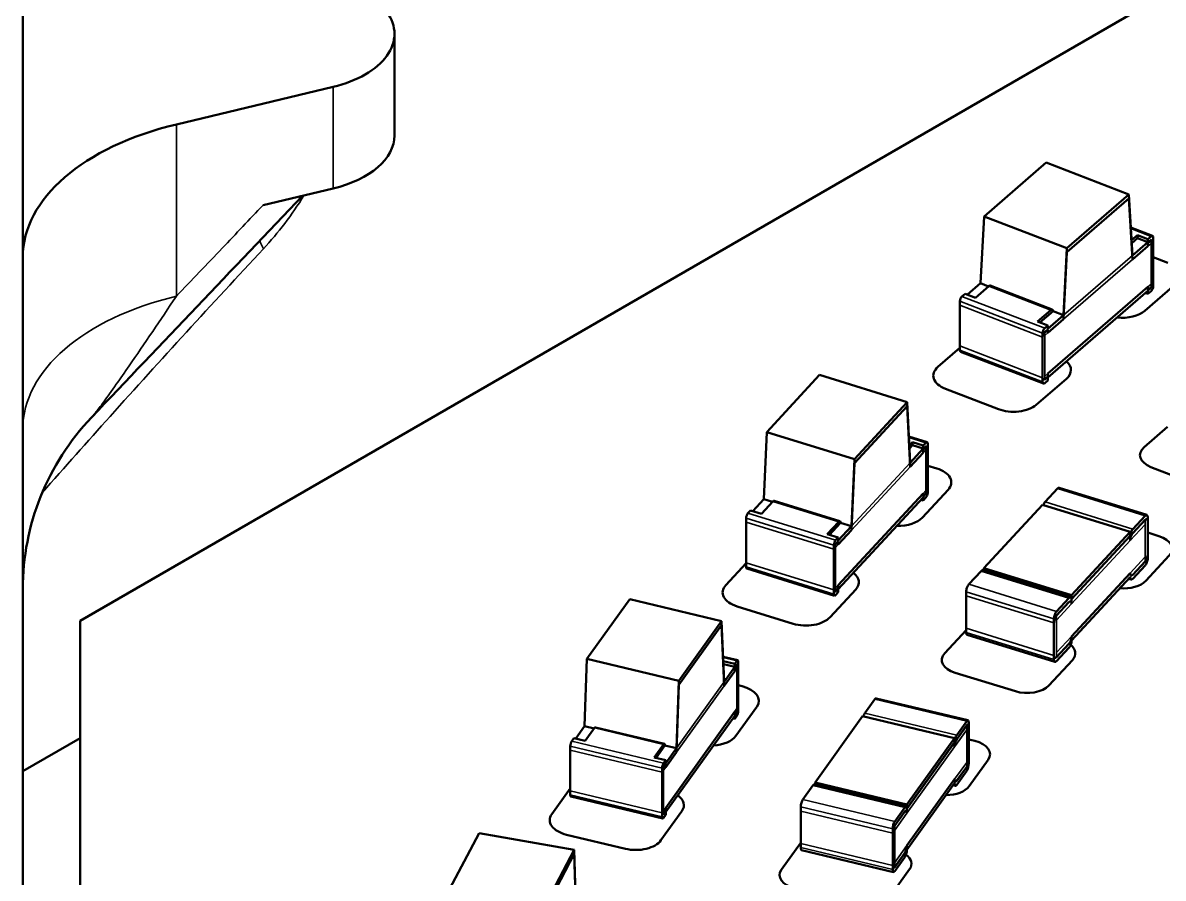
# Model space of a CAD drawing. Header units: inches. Extents: x -20.7 to 49, y -43 to 17.2.
# Drawn here: x -17.278 to -16.195, y -1.401 to -0.589 of the extents above; entities that cross this region are included whole.
import ezdxf

# ---------------------------------------------------------------- set-up
doc = ezdxf.new("R2010")
doc.units = ezdxf.units.IN
doc.header["$MEASUREMENT"] = 0
doc.layers.add('Visible (ANSI)', color=7, linetype='Continuous', lineweight=50)
doc.layers.add('Visible Narrow (ANSI)', color=7, linetype='Continuous', lineweight=35)

msp = doc.modelspace()

# ---------------------------------------------------------------- linework, layer by layer
at = {"layer": 'Visible (ANSI)'}
for p, q in [((-17.22330784192031, -1.156815756925456), (-14.66647575490114, 0.3193718403511333)), ((-17.27785094944096, -2.449214929080617), (-17.27785094944096, -0.3352946521264667)), ((-16.92489882441478, -0.5996222176479149), (-16.92489882441478, -0.6960588216944966)), ((-17.13202813818862, -0.685607432220747), (-16.98322794891571, -0.6500224157701991)), ((-16.36494320655835, -0.7729115710056925), (-16.30588652824524, -0.721882718560347)), ((-16.30588652824524, -0.721882718560347), (-16.22732247038988, -0.7521906200017001)), ((-16.98322794891571, -0.7464590198167808), (-17.04967670427924, -0.7623499945787761)), ((-16.28637914870299, -0.8032194724470455), (-16.22732247038988, -0.7521906200017001)), ((-16.286379148703, -0.8070769366089015), (-16.22732247038989, -0.7560480841635556)), ((-16.22732247038988, -0.7521906200017001), (-16.22404154381693, -0.8101107443040827)), ((-16.22732247038989, -0.7560480841635556), (-16.22404154381693, -0.8139682084659382)), ((-16.3682241331313, -0.8365015678020027), (-16.36494320655835, -0.7729115710056925)), ((-16.36494320655835, -0.7729115710056925), (-16.28637914870299, -0.8032194724470455)), ((-16.20504923377703, -0.7914962424875746), (-16.22554383147703, -0.7835899776620546)), ((-16.21909788147057, -0.79067194539118), (-16.22486060816929, -0.795651320100208)), ((-16.22470437357057, -0.7984094212574653), (-16.21909788147057, -0.7935650435125776)), ((-16.22404154381693, -0.8101107443040827), (-16.20927737423866, -0.7973535311927463)), ((-16.22404154381693, -0.8139682084659382), (-16.20927737423866, -0.8012109953546018)), ((-16.20927737423866, -0.7944604330713487), (-16.21909788147057, -0.79067194539118)), ((-16.21909788147057, -0.79067194539118), (-16.21909788147057, -0.7935650435125776)), ((-16.21909788147057, -0.7935650435125776), (-16.20927737423866, -0.7973535311927463)), ((-16.20927737423866, -0.7944604330713487), (-16.206324540323, -0.7919089904490813)), ((-16.20927737423866, -0.7944604330713487), (-16.20927737423866, -0.7973535311927463)), ((-16.20927737423866, -0.7983178972332042), (-16.206324540323, -0.7957664546109368)), ((-16.20927737423866, -0.7983178972332042), (-16.20927737423866, -0.8012109953546018)), ((-16.20435598437923, -0.8355332326027968), (-16.20435598437923, -0.7931011268223005)), ((-16.20435598437923, -0.8393906967646524), (-16.20435598437923, -0.796958590984156)), ((-16.28966007527595, -0.8668094692433556), (-16.28637914870299, -0.8032194724470455)), ((-16.28966007527595, -0.8706669334052111), (-16.286379148703, -0.8070769366089015)), ((-16.20435598437923, -0.8117681359126248), (-16.19058520851553, -0.8170805464239016)), ((-16.3806735258033, -0.8472586614930085), (-16.3682241331313, -0.8365015678020027)), ((-16.37316779547766, -0.8501541704721108), (-16.36037218184316, -0.8390979191089523)), ((-16.3682241331313, -0.8365015678020027), (-16.36071840280566, -0.8393970767811055)), ((-16.30017383190567, -0.8614160972284602), (-16.35909687529718, -0.8386851711474456)), ((-16.30442424485423, -0.921998788135188), (-16.20927737423866, -0.8397856369732422)), ((-16.30442424485423, -0.9258562522970437), (-16.20927737423866, -0.8436431011350977)), ((-16.18345682051223, -0.8377706822939813), (-16.2121649660845, -0.8625763948966553)), ((-16.20927737423866, -0.8397856369732422), (-16.20927737423866, -0.8426787350946395)), ((-16.20927737423866, -0.8426787350946395), (-16.206324540323, -0.8401272924723721)), ((-16.20927737423866, -0.8436431011350977), (-16.20927737423866, -0.846536199256495)), ((-16.20927737423866, -0.846536199256495), (-16.206324540323, -0.8439847566342277)), ((-16.38790969256901, -0.8959432910642806), (-16.38790969256901, -0.8535111852837844)), ((-16.38594113662523, -0.8489171254142089), (-16.38298830270958, -0.8463656827919416)), ((-16.38298830270958, -0.8463656827919416), (-16.37316779547766, -0.850154170472111)), ((-16.20927737423866, -0.846536199256495), (-16.21159215114493, -0.8456432205554288)), ((-16.38790969256901, -0.899800755226136), (-16.38790969256901, -0.8573686494456398)), ((-16.30144913845164, -0.8618288451899673), (-16.31424475208615, -0.8728850965531258)), ((-16.31192997517987, -0.8737780752541916), (-16.29948058250787, -0.8630209815631869)), ((-16.29948058250787, -0.8630209815631869), (-16.28966007527595, -0.8668094692433556)), ((-16.31424475208615, -0.8728850965531258), (-16.30442424485423, -0.8766735842332948)), ((-16.30737707876988, -0.8792250268555618), (-16.30442424485423, -0.8766735842332946)), ((-16.30442424485423, -0.8795666823546919), (-16.28966007527595, -0.8668094692433556)), ((-16.30442424485423, -0.8834241465165479), (-16.28966007527595, -0.8706669334052112)), ((-16.30442424485423, -0.8795666823546919), (-16.30442424485423, -0.8766735842332946)), ((-16.30934563471365, -0.9262511925056331), (-16.30934563471365, -0.8838190867251371)), ((-16.30934563471366, -0.9301086566674888), (-16.30934563471366, -0.8876765508869929)), ((-16.30737707876989, -0.8830824910174175), (-16.30442424485423, -0.8805310483951503)), ((-16.30442424485423, -0.8834241465165479), (-16.30442424485423, -0.8805310483951503)), ((-16.40880885643601, -0.915886260303794), (-16.38790969256901, -0.8978280178716753)), ((-16.30865238531586, -0.9317135410022156), (-16.38721644317121, -0.9014056395608624)), ((-16.57141290903161, -0.9776512046068018), (-16.52130380708551, -0.9235260394763376)), ((-16.52130380708551, -0.9235260394763376), (-16.43797266399749, -0.9492420425851694)), ((-16.28680587731947, -0.9270711705143246), (-16.31551402289175, -0.951876883116999)), ((-16.30737707876988, -0.9274433288788526), (-16.30442424485423, -0.9248918862565854)), ((-16.30737707876989, -0.9313007930407083), (-16.30442424485423, -0.9287493504184411)), ((-16.30442424485423, -0.9248918862565854), (-16.30442424485423, -0.921998788135188)), ((-16.30442424485423, -0.9287493504184411), (-16.30442424485423, -0.9258562522970437)), ((-16.35135047295078, -0.9559924116312911), (-16.40168046843271, -0.936576396173874)), ((-16.4880817659436, -1.003367207715633), (-16.43797266399749, -0.9492420425851694)), ((-16.43797266399749, -0.9492420425851694), (-16.43518882500049, -1.006990149516156)), ((-16.4880817659436, -1.007224671877489), (-16.4379726639975, -0.9530995067470249)), ((-16.4379726639975, -0.9530995067470249), (-16.43518882500049, -1.010847613678012)), ((-16.21296588978902, -0.9919990429207678), (-16.19083636012275, -0.9728776853039242)), ((-16.57419674802862, -1.041413218774507), (-16.57141290903161, -0.9776512046068018)), ((-16.57141290903161, -0.9776512046068018), (-16.4880817659436, -1.003367207715633)), ((-16.41911125041398, -0.9873668465719195), (-16.43639187362513, -0.9820340436875158)), ((-16.43307794239996, -0.987351259723539), (-16.43598421851589, -0.9904904633528236)), ((-16.43585165475413, -0.9932403732066808), (-16.43307794239996, -0.9902443578449364)), ((-16.43518882500049, -1.006990149516156), (-16.42266154951396, -0.9934588582335404)), ((-16.42266154951396, -0.9905657601121428), (-16.43307794239996, -0.9873512597235392)), ((-16.43307794239996, -0.987351259723539), (-16.43307794239996, -0.9902443578449364)), ((-16.43307794239996, -0.9902443578449364), (-16.42266154951396, -0.9934588582335402)), ((-16.42266154951396, -0.9905657601121428), (-16.42015609441665, -0.9878595018556198)), ((-16.42266154951396, -0.9905657601121428), (-16.42266154951396, -0.9934588582335404)), ((-16.42266154951396, -0.994423224273999), (-16.42015609441666, -0.9917169660174758)), ((-16.42266154951396, -0.994423224273999), (-16.42266154951396, -0.9973163223953966)), ((-16.41848579101845, -1.031380533586498), (-16.41848579101845, -0.9889484278060015)), ((-16.41848579101845, -1.035237997748354), (-16.41848579101845, -0.9928058919678573)), ((-16.49086560494061, -1.067129221883339), (-16.4880817659436, -1.003367207715633)), ((-16.43518882500049, -1.010847613678012), (-16.42266154951396, -0.9973163223953966)), ((-16.49086560494061, -1.070986686045195), (-16.4880817659436, -1.007224671877489)), ((-16.41848579101845, -1.009609294108258), (-16.4097966901771, -1.012290750961229)), ((-16.15243576763308, -1.031752429150662), (-16.20644859237446, -1.010915757860733)), ((-16.50339288042713, -1.123092618946451), (-16.42266154951396, -1.035890964014036)), ((-16.39919008845931, -1.032477921722904), (-16.4235486921618, -1.058788720404933)), ((-16.42266154951396, -1.035890964014036), (-16.42266154951396, -1.038784062135434)), ((-16.42266154951396, -1.038784062135434), (-16.42015609441665, -1.036077803878911)), ((-16.30702353604158, -1.044066568816597), (-16.29533141225416, -1.031437363619488)), ((-16.21043300316213, -1.056414383802769), (-16.29376414625015, -1.030698380693938)), ((-16.58464077933763, -1.052694301397698), (-16.57419674802862, -1.041413218774507)), ((-16.57630763062915, -1.055265912324329), (-16.56545065854083, -1.043538793212729)), ((-16.57419674802862, -1.041413218774507), (-16.56586359932014, -1.043984829701138)), ((-16.50190745722214, -1.062333140260652), (-16.56440581453815, -1.043046137929029)), ((-16.50339288042714, -1.126950083108307), (-16.42266154951396, -1.039748428175892)), ((-16.42266154951396, -1.04264152629729), (-16.42474479369148, -1.041998636835317)), ((-16.42266154951396, -1.039748428175892), (-16.42266154951396, -1.04264152629729)), ((-16.42266154951396, -1.04264152629729), (-16.42015609441666, -1.039935268040767)), ((-16.36520577107901, -1.106911899440302), (-16.30952899113889, -1.04677282707312)), ((-16.22619784805087, -1.072488830181951), (-16.30952899113889, -1.04677282707312)), ((-16.59089978201066, -1.101887046265158), (-16.59089978201066, -1.059454940484661)), ((-16.58922947861245, -1.054757670192249), (-16.58672402351515, -1.052051411935725)), ((-16.58672402351515, -1.052051411935725), (-16.57630763062915, -1.055265912324329)), ((-16.22369239295357, -1.069782571925428), (-16.21200026916614, -1.05715336672832)), ((-16.22369239295357, -1.073640036087284), (-16.21200026916614, -1.061010830890176)), ((-16.20949481406884, -1.093503933110662), (-16.20949481406884, -1.058786755653893)), ((-16.59089978201066, -1.105744510427014), (-16.59089978201066, -1.063312404646518)), ((-16.50295230122481, -1.062825795544352), (-16.51380927331314, -1.074552914655953)), ((-16.51172602913562, -1.075195804117926), (-16.50128199782661, -1.063914721494734)), ((-16.50339288042713, -1.080660513165954), (-16.49086560494061, -1.067129221883339)), ((-16.50339288042714, -1.084517977327811), (-16.49086560494061, -1.070986686045195)), ((-16.50128199782661, -1.063914721494734), (-16.49086560494061, -1.067129221883339)), ((-16.20949481406884, -1.097361397272518), (-16.20949481406884, -1.062644219815749)), ((-16.51380927331314, -1.074552914655953), (-16.50339288042713, -1.077767415044557)), ((-16.50589833552444, -1.08047367330108), (-16.50339288042713, -1.077767415044557)), ((-16.50589833552444, -1.084331137462937), (-16.50339288042714, -1.081624879206413)), ((-16.50339288042713, -1.080660513165954), (-16.50339288042713, -1.077767415044557)), ((-16.50339288042714, -1.084517977327811), (-16.50339288042714, -1.081624879206413)), ((-16.28187462799099, -1.132627902549133), (-16.22619784805087, -1.072488830181951)), ((-16.28187462799099, -1.13648536671099), (-16.22619784805088, -1.076346294343808)), ((-16.22619784805087, -1.076828477364048), (-16.22619784805087, -1.072488830181951)), ((-16.22619784805088, -1.080685941525904), (-16.22619784805088, -1.076346294343808)), ((-16.20949481406884, -1.073179304897964), (-16.19885267873008, -1.076463476539685)), ((-16.50756863892264, -1.127603049373989), (-16.50756863892264, -1.085170943593493)), ((-16.50756863892265, -1.131460513535845), (-16.50756863892265, -1.089028407755349)), ((-16.61019548456981, -1.122970077059451), (-16.59089978201066, -1.102127940471405)), ((-16.22369239295357, -1.11317904374639), (-16.21200026916614, -1.100549838549281)), ((-16.22369239295357, -1.117036507908246), (-16.21200026916614, -1.104407302711138)), ((-16.18915523816425, -1.094920285314953), (-16.21142592814277, -1.118975914011352)), ((-16.50694317952711, -1.133042094769928), (-16.59027432261513, -1.107326091661097)), ((-16.37940334996374, -1.122247362893933), (-16.36771122617631, -1.109618157696825)), ((-16.28281281708429, -1.134595177880106), (-16.36614396017231, -1.108879174771274)), ((-16.28187462799099, -1.132627902549133), (-16.36520577107901, -1.106911899440302)), ((-16.36520577107901, -1.109168700064531), (-16.36520577107901, -1.106911899440302)), ((-16.28187462799099, -1.171684727187999), (-16.22619784805087, -1.111545654820817)), ((-16.28187462799099, -1.175542191349855), (-16.22619784805088, -1.115403118982673)), ((-16.50589833552444, -1.128691975324371), (-16.50339288042713, -1.125985717067848)), ((-16.50339288042713, -1.125985717067848), (-16.50339288042713, -1.123092618946451)), ((-16.22525965895758, -1.117775490833797), (-16.22769765130063, -1.117023126035355)), ((-16.74212970306971, -1.193089174975443), (-16.70145075553484, -1.136388952087872)), ((-16.70145075553484, -1.136388952087872), (-16.61415505167551, -1.157265397696412)), ((-16.48688112860151, -1.127196989851417), (-16.51123973230401, -1.153507788533446)), ((-16.50589833552444, -1.132549439486227), (-16.50339288042714, -1.129843181229704)), ((-16.50339288042714, -1.129843181229704), (-16.50339288042714, -1.126950083108307)), ((-16.38190880506104, -1.164010445789322), (-16.38190880506104, -1.129293268332552)), ((-16.38190880506104, -1.167867909951178), (-16.38190880506104, -1.133150732494409)), ((-16.29607220687572, -1.147963366002765), (-16.28438008308829, -1.135334160805656)), ((-16.28187462799099, -1.13648536671099), (-16.28189171134348, -1.136480094785879)), ((-16.28187462799099, -1.136967549731229), (-16.28187462799099, -1.132627902549133)), ((-16.28187462799099, -1.140825013893086), (-16.28187462799099, -1.13648536671099)), ((-16.54620485420775, -1.159631561108706), (-16.59958888285201, -1.143157247821126)), ((-16.29607220687572, -1.151820830164621), (-16.2843800830883, -1.139191624967513)), ((-17.22330784192031, -2.465100840016093), (-17.22330784192031, -1.156815756925456)), ((-16.65483399921037, -1.213965620583983), (-16.61415505167551, -1.157265397696413)), ((-16.61415505167551, -1.157265397696413), (-16.6118951101458, -1.214870445863116)), ((-16.29857766197302, -1.189726448898153), (-16.29857766197302, -1.155009271441384)), ((-16.65483399921038, -1.21782308474584), (-16.61415505167551, -1.161122861858269)), ((-16.61415505167551, -1.161122861858269), (-16.6118951101458, -1.218727910024973)), ((-16.40224838096563, -1.187667610637129), (-16.38190880506104, -1.165697869857897)), ((-16.29857766197303, -1.19358391306001), (-16.29857766197303, -1.15886673560324)), ((-16.29763947287973, -1.195956284911133), (-16.38097061596775, -1.170240281802302)), ((-16.29607220687572, -1.191359837823726), (-16.28438008308829, -1.178730632626618)), ((-16.59886729581626, -1.194414245694243), (-16.61282862748494, -1.191075444718727)), ((-16.29607220687572, -1.195217301985583), (-16.2843800830883, -1.182588096788475)), ((-16.74438964459943, -1.256994247907433), (-16.74212970306971, -1.193089174975443)), ((-16.74212970306971, -1.193089174975443), (-16.65483399921037, -1.213965620583983)), ((-16.61263733624449, -1.195192736318758), (-16.61266555616276, -1.19523207056294)), ((-16.60172537326208, -1.197802292019826), (-16.61263733624449, -1.195192736318758)), ((-16.61263733624449, -1.195192736318758), (-16.61263733624449, -1.195951385522847)), ((-16.61255280519598, -1.198106049728635), (-16.60172537326208, -1.200695390141223)), ((-16.6118951101458, -1.214870445863116), (-16.60172537326208, -1.200695390141223)), ((-16.60172537326208, -1.197802292019826), (-16.59969142588533, -1.194967280875447)), ((-16.60172537326208, -1.197802292019826), (-16.60172537326208, -1.200695390141223)), ((-16.60172537326208, -1.201659756181682), (-16.59969142588534, -1.198824745037304)), ((-16.60172537326208, -1.201659756181682), (-16.60172537326208, -1.20455285430308)), ((-16.5983354609675, -1.238402477347755), (-16.5983354609675, -1.195970371567259)), ((-16.59833546096751, -1.242259941509612), (-16.59833546096751, -1.199827835729116)), ((-16.28102193872131, -1.194149789851328), (-16.30329262869983, -1.218205418547728)), ((-16.6118951101458, -1.218727910024973), (-16.60172537326208, -1.20455285430308)), ((-16.33526084276073, -1.223804190250558), (-16.39255094039981, -1.206124419412395)), ((-16.65709394074009, -1.277870693515972), (-16.65483399921037, -1.213965620583983)), ((-16.6570939407401, -1.281728157677829), (-16.65483399921038, -1.21782308474584)), ((-16.59833546096751, -1.218123705098195), (-16.59481190328465, -1.218966351571957)), ((-16.47825439619796, -1.24455878165061), (-16.46876264177316, -1.23132872964351)), ((-16.38023074281021, -1.251375622480244), (-16.46752644666955, -1.230499176871704)), ((-16.66726367762381, -1.334477855018361), (-16.60172537326208, -1.24312749592172)), ((-16.60172537326208, -1.24312749592172), (-16.60172537326208, -1.246020594043117)), ((-16.60172537326208, -1.246020594043117), (-16.59969142588533, -1.243185582898738)), ((-16.58082922859174, -1.238456092813167), (-16.60060369243842, -1.266018686834022)), ((-16.66726367762381, -1.338335319180218), (-16.60172537326208, -1.246984960083576)), ((-16.60172537326208, -1.249878058204974), (-16.60349702680539, -1.249454373794414)), ((-16.60172537326208, -1.246984960083576), (-16.60172537326208, -1.249878058204974)), ((-16.60172537326208, -1.249878058204974), (-16.59969142588534, -1.247043047060595)), ((-16.525487174169, -1.310394040447845), (-16.4802883435747, -1.247393792794989)), ((-16.39299263971537, -1.268270238403529), (-16.4802883435747, -1.247393792794989)), ((-16.39095869233862, -1.26543522725915), (-16.38146693791382, -1.25220517525205)), ((-16.39095869233863, -1.269292691421007), (-16.38146693791382, -1.256062639413907)), ((-16.37943299053708, -1.288426988746537), (-16.37943299053708, -1.253709811289768)), ((-16.75278772793984, -1.268699889918487), (-16.74438964459943, -1.256994247907433)), ((-16.74438964459943, -1.256994247907433), (-16.73524933516032, -1.259180119197939)), ((-16.74364741850073, -1.270885761208995), (-16.73483364653484, -1.258600712916688)), ((-16.66853773857126, -1.273705011941889), (-16.73400951646576, -1.258047677735484)), ((-16.37943299053708, -1.292284452908394), (-16.37943299053708, -1.257567275451625)), ((-17.22330784192032, -1.268170214782796), (-17.27785094944097, -1.299660692592283)), ((-16.75794929377772, -1.318326427983785), (-16.75794929377772, -1.275894322203289)), ((-16.75659332885989, -1.271111216652306), (-16.75455938148314, -1.268276205507927)), ((-16.75455938148314, -1.268276205507927), (-16.74364741850073, -1.270885761208995)), ((-16.66936186864034, -1.274258047123093), (-16.67817564060623, -1.2865430954154)), ((-16.67640398706292, -1.286966779825959), (-16.66800590372251, -1.275261137814905)), ((-16.66800590372251, -1.275261137814905), (-16.65709394074009, -1.277870693515972)), ((-16.66726367762381, -1.292045749237865), (-16.65709394074009, -1.277870693515972)), ((-16.43819147030967, -1.331270486056385), (-16.39299263971537, -1.268270238403529)), ((-16.43819147030967, -1.335127950218242), (-16.39299263971537, -1.272127702565385)), ((-16.39299263971537, -1.272609885585625), (-16.39299263971537, -1.268270238403529)), ((-16.39299263971537, -1.276467349747482), (-16.39299263971537, -1.272127702565386)), ((-16.37943299053708, -1.269594701173346), (-16.37386344443783, -1.270926634923766)), ((-16.75794929377772, -1.322183892145642), (-16.75794929377772, -1.279751786365146)), ((-16.67817564060623, -1.2865430954154), (-16.66726367762381, -1.289152651116468)), ((-16.66726367762381, -1.295903213399722), (-16.6570939407401, -1.281728157677829)), ((-16.36107923222247, -1.288745804873077), (-16.37915881122458, -1.313945894968)), ((-16.67065358991838, -1.339202873592325), (-16.67065358991838, -1.296770767811829)), ((-16.66929762500055, -1.291987662260846), (-16.66726367762381, -1.289152651116467)), ((-16.66929762500056, -1.295845126422703), (-16.66726367762381, -1.293010115278324)), ((-16.66726367762381, -1.292045749237865), (-16.66726367762381, -1.289152651116467)), ((-16.66726367762381, -1.295903213399722), (-16.66726367762381, -1.293010115278324)), ((-16.39095869233862, -1.308831699080112), (-16.38146693791382, -1.295601647073012)), ((-16.39095869233863, -1.312689163241969), (-16.38146693791382, -1.299459111234869)), ((-16.67065358991839, -1.343060337754182), (-16.67065358991839, -1.300628231973686)), ((-16.43819147030967, -1.331270486056385), (-16.525487174169, -1.310394040447845)), ((-16.525487174169, -1.312590278334218), (-16.525487174169, -1.310394040447845)), ((-16.43819147030966, -1.370327310695251), (-16.39299263971537, -1.307327063042394)), ((-16.77545552615349, -1.340453231449075), (-16.75794929377773, -1.316052206999095)), ((-16.53701287597055, -1.326459103599323), (-16.52752112154574, -1.313229051592223)), ((-16.4389892225828, -1.333275944428958), (-16.52628492644213, -1.312399498820418)), ((-16.43819147030967, -1.374184774857108), (-16.39299263971537, -1.311184527204251)), ((-16.39219488744224, -1.313518716013775), (-16.39430520448649, -1.313014041476045)), ((-16.67012175506963, -1.344616463627198), (-16.75741745892897, -1.323740018018657)), ((-16.43819147030967, -1.335610133238481), (-16.43819147030967, -1.331270486056385)), ((-16.65201739865964, -1.337681450575568), (-16.67179186250632, -1.365244044596424)), ((-16.66929762500055, -1.340205964284137), (-16.66726367762381, -1.337370953139758)), ((-16.66929762500056, -1.344063428445994), (-16.66726367762381, -1.341228417301616)), ((-16.66726367762381, -1.337370953139758), (-16.66726367762381, -1.334477855018361)), ((-16.66726367762381, -1.341228417301616), (-16.66726367762381, -1.338335319180218)), ((-16.53904682334729, -1.368350939382567), (-16.53904682334729, -1.333633761925798)), ((-16.5390468233473, -1.372208403544424), (-16.5390468233473, -1.337491226087655)), ((-16.44971717211121, -1.347335549207863), (-16.44022541768641, -1.334105497200764)), ((-16.44971717211122, -1.351193013369721), (-16.44022541768641, -1.337962961362621)), ((-16.43819147030967, -1.335127950218242), (-16.4382052736634, -1.335124649197109)), ((-16.43819147030967, -1.339467597400338), (-16.43819147030967, -1.335127950218242)), ((-16.87544932547111, -1.417150578501628), (-16.84459229284959, -1.358421351998862)), ((-16.84459229284959, -1.358421351998862), (-16.7541727335678, -1.374257188523686)), ((-16.70554908456247, -1.373316945594371), (-16.76147285146057, -1.359942972690285)), ((-16.45175111948796, -1.389227384991108), (-16.45175111948796, -1.354510207534339)), ((-16.45175111948796, -1.393084849152965), (-16.45175111948796, -1.358367671696195)), ((-16.78502976618932, -1.432986415026453), (-16.7541727335678, -1.374257188523686)), ((-16.7541727335678, -1.374257188523686), (-16.75245845397772, -1.431749514267323)), ((-16.5574005816619, -1.393105640308126), (-16.5393210026598, -1.367905550213204)), ((-16.45095336721483, -1.395419037962488), (-16.53824907107416, -1.374542592353948)), ((-16.78502976618933, -1.43684387918831), (-16.75417273356781, -1.378114652685544)), ((-16.75417273356781, -1.378114652685544), (-16.75245845397772, -1.435606978429181)), ((-16.44971717211121, -1.390732021028825), (-16.44022541768641, -1.377501969021725)), ((-16.44971717211121, -1.394589485190683), (-16.44022541768641, -1.381359433183583)), ((-16.43565733901262, -1.392696266923949), (-16.45373691801473, -1.417896357018871))]:
    msp.add_line(p, q, dxfattribs=at)
msp.add_arc((-17.04163047700002, -1.126781358358547), 0.2362204724409449, 136.3900202830251, 180, dxfattribs=at)
for centre, major_axis, ratio, start_param, end_param in [((-17.01938701339115, -0.5996222176479142), (0.09448818897637794, -4.534867669482676e-16), 0.5773502691896284, 5.105088062083414, 6.675884388878313), ((-17.04163047700002, -0.8116079275264585), (-0.2362204724409449, 1.163767245300976e-15), 0.5773502691896283, 5.105088062083414, 6.283185307179586), ((-17.01938701339115, -0.696058821694496), (0.09448818897637794, -4.698778549102532e-16), 0.5773502691896283, 5.105088062083414, 6.283185307179591), ((-3226.728466455811, 2321.654573225398), (-4178.545300615065, -3002.105640743787), 0.7531916405037835, 1.816465988612475, 1.816523220008746), ((-16.206324540323, -0.7948020885704792), (0.001275306545970512, 0.003305846082904491), 0.4536211957257371, 5.417132683812119, 6.987929010606198), ((-16.206324540323, -0.7986595527323347), (0.00127530654597052, 0.003305846082904495), 0.4536211957257372, 5.417132683812121, 6.9879290106062), ((-16.36037218184316, -0.8419910172303499), (0.001275306545970653, 0.003305846082904437), 0.453621195725777, 0, 0.7047437034266304), ((-16.206324540323, -0.837234194350975), (-0.001275306545970667, -0.003305846082904432), 0.4536211957257372, 0.704743703426912, 2.275540030222672), ((-16.206324540323, -0.8410916585128305), (-0.001275306545970675, -0.003305846082904434), 0.4536211957257372, 0.7047437034269137, 2.275540030222672), ((-16.38594113662524, -0.8518102235356065), (0.001275306545970667, 0.003305846082904432), 0.4536211957257372, 0.704743703426912, 2.275540030222672), ((-16.30144913845164, -0.8647219433113645), (0.001275306545970653, 0.003305846082904437), 0.453621195725777, 5.417132683810955, 6.987929010606217), ((-16.23364729282872, -0.854289213771266), (-0.025836456323504, 1.658231732154208e-15), 0.5773502691896286, 1.379948134728641, 2.552550887828501), ((-16.30737707876988, -0.8821181249769594), (0.001275306545970667, 0.003305846082904432), 0.4536211957257372, 0.704743703426912, 2.275540030222672), ((-16.30737707876989, -0.8859755891388152), (0.001275306545970675, 0.003305846082904434), 0.4536211957257372, 0.7047437034269137, 2.275540030222672), ((-16.38594113662524, -0.898099793477958), (-0.00127530654597052, -0.003305846082904495), 0.4536211957257372, 5.417132683812121, 6.283185307179641), ((-16.38732683399921, -0.9241735806231742), (-0.0258363372444095, 1.106398437434026e-16), 0.5773502691896285, 5.694129238956532, 7.264945369076211), ((-16.30828789975627, -0.9187838501949447), (0.0258363372444095, -1.120057677402348e-16), 0.5773502691896285, 5.694129238956552, 6.866740548457749), ((-16.30737707876988, -0.9245502307574552), (-0.001275306545970512, -0.003305846082904491), 0.4536211957257371, 5.417132683812119, 6.987929010606198), ((-16.30737707876989, -0.9284076949193111), (-0.00127530654597052, -0.003305846082904495), 0.4536211957257372, 5.417132683812121, 6.9879290106062), ((-16.33699634963596, -0.9435897019916093), (-0.025836456323504, 1.658231732154208e-15), 0.5773502691896286, 0.9817403840027108, 2.552550887828501), ((-16.42015609441665, -0.9907525999770169), (0.001044844002671152, 0.003385753405097946), 0.3848938238792223, 5.388214311830154, 6.959010638624275), ((-16.42015609441666, -0.9946100641388732), (0.001044844002671159, 0.003385753405097948), 0.3848938238792227, 5.388214311830215, 6.959010638624277), ((-16.19332459851608, -0.99957598573754), (-0.02362224608740163, 1.03810223759242e-16), 0.5773502691896286, 5.69414517893098, 7.264923994875578), ((-16.42197588918031, -1.025446180507972), (0.02583658003759848, -1.161035397307312e-16), 0.5773502691896286, 5.792309105810531, 7.36311131550221), ((-16.42015609441665, -1.033184705757513), (-0.001044844002671287, -0.003385753405097904), 0.3848938238792224, 0.675825331446795, 2.246621658240764), ((-16.42015609441666, -1.037042169919369), (-0.001044844002671293, -0.003385753405097906), 0.3848938238792226, 0.6758253314467968, 2.246621658240887), ((-16.29533141225416, -1.035777010801584), (0.001567266004006772, 0.005078630107646904), 0.384893823879186, 0, 0.6758253314463234), ((-16.56545065854083, -1.046431891334127), (0.001044844002671036, 0.003385753405097981), 0.3848938238791861, 0, 0.67582533144635), ((-16.30702353604158, -1.048406215998693), (0.00156726600400655, 0.005078630107646973), 0.3848938238791912, 0.6758253314463438, 1.415523659412871), ((-16.58922947861245, -1.057650768313646), (0.001044844002671311, 0.003385753405097896), 0.3848938238792302, 0.6758253314467968, 2.246621658240782), ((-16.44633454954085, -1.051757133331713), (-0.02583650415212604, 1.656865808157375e-15), 0.5773502691896286, 1.522834796351839, 2.650726599286848), ((-16.21200026916614, -1.061493013910416), (0.001567266004006578, 0.005078630107646966), 0.3848938238791907, 5.388214311830746, 6.959010638625939), ((-16.21200026916614, -1.065350478072272), (0.001567266004006587, 0.005078630107646968), 0.3848938238791912, 5.388214311830749, 6.959010638625942), ((-16.50295230122481, -1.06571889366575), (0.001044844002671036, 0.003385753405097981), 0.3848938238791861, 5.388214311830547, 6.959010638625936), ((-16.22369239295357, -1.074122219107524), (0.00156726600400678, 0.005078630107646902), 0.3848938238791908, 0.6758253314467835, 2.246621658242093), ((-16.50589833552444, -1.083366771422478), (0.001044844002671311, 0.003385753405097896), 0.3848938238792302, 0.6758253314467968, 2.246621658240782), ((-16.22369239295357, -1.077979683269381), (0.001567266004006789, 0.005078630107646904), 0.3848938238791912, 0.6758253314467852, 2.246621658242095), ((-16.20998815540105, -1.088491313950313), (0.02362213917106304, -1.092739197465705e-16), 0.5773502691896286, 5.792315980502345, 7.363104069018988), ((-16.50589833552444, -1.087224235584334), (0.001044844002671317, 0.003385753405097899), 0.3848938238792304, 0.6758253314467995, 2.246621658240784), ((-16.21200026916614, -1.096210191367185), (-0.00156726600400678, -0.005078630107646902), 0.3848938238791908, 0.6758253314467835, 2.246621658242093), ((-16.21200026916614, -1.100067655529041), (-0.001567266004006789, -0.005078630107646904), 0.3848938238791912, 0.6758253314467852, 2.246621658242095), ((-16.58922947861246, -1.103940338255998), (-0.001044844002671183, -0.00338575340509794), 0.3848938238792304, 5.388214311830174, 6.283185307179634), ((-16.50966692932218, -1.120165248636292), (0.02583658003759847, -1.120057677402348e-16), 0.5773502691896286, 5.792309105793057, 6.920192462849473), ((-16.36771122617631, -1.113957804878921), (0.001567266004006679, 0.005078630107646933), 0.384893823879186, 0, 0.6758253314461964), ((-16.22369239295357, -1.108839396564293), (-0.001567266004006578, -0.005078630107646966), 0.3848938238791907, 5.388214311830746, 6.959010638625939), ((-16.22369239295357, -1.11269686072615), (-0.001567266004006587, -0.005078630107646968), 0.3848938238791912, 5.388214311830749, 6.959010638625942), ((-16.58740968384831, -1.130001818274094), (-0.02583658003759848, 1.120057677402348e-16), 0.5773502691896286, 5.792309105836743, 7.36311131549423), ((-16.37940334996374, -1.126587010076029), (0.001567266004006754, 0.005078630107646909), 0.3848938238791857, 0.6758253314467799, 2.246621658242081), ((-16.23225881668979, -1.11254667534277), (-0.02362233211996068, 1.516858598482082e-15), 0.5773502691896286, 1.410946608381174, 2.650705469210331), ((-16.50589833552444, -1.125798877202974), (-0.001044844002671177, -0.003385753405097937), 0.3848938238792302, 5.388214311830172, 6.959010638624278), ((-16.50589833552444, -1.12965634136483), (-0.001044844002671183, -0.00338575340509794), 0.3848938238792304, 5.388214311830174, 6.959010638624281), ((-16.28438008308829, -1.139673807987752), (0.001567266004006578, 0.005078630107646966), 0.3848938238791907, 5.388214311830746, 6.959010638625939), ((-16.29607220687572, -1.152303013184861), (0.001567266004006754, 0.005078630107646909), 0.3848938238791857, 0.6758253314467799, 2.246621658242081), ((-16.2843800830883, -1.143531272149609), (0.001567266004006587, 0.005078630107646968), 0.3848938238791912, 5.388214311830749, 6.959010638625942), ((-16.53402558968305, -1.146476201460226), (-0.02583650415212605, 1.65959765615104e-15), 0.5773502691896284, 1.079921562857809, 2.650726599286859), ((-16.29607220687572, -1.156160477346717), (0.001567266004006765, 0.005078630107646914), 0.384893823879186, 0.6758253314467844, 2.246621658242084), ((-16.37940334996374, -1.165161651694655), (-0.001567266004006563, -0.005078630107646975), 0.3848938238791861, 5.388214311830737, 6.283185307179551), ((-16.28438008308829, -1.174390985444522), (-0.00156726600400678, -0.005078630107646902), 0.3848938238791908, 0.6758253314467835, 2.246621658242093), ((-16.2843800830883, -1.178248449606378), (-0.001567266004006789, -0.005078630107646904), 0.3848938238791912, 0.6758253314467852, 2.246621658242095), ((-16.30185485595786, -1.187720818486544), (0.02362213917106304, -1.03810223759242e-16), 0.5773502691896286, 5.792315980488037, 6.910145073006164), ((-16.38141546372825, -1.19409658200143), (-0.02362213917106304, 1.03810223759242e-16), 0.5773502691896286, 5.792315980535817, 7.363104069008778), ((-16.29607220687572, -1.18702019064163), (-0.001567266004006552, -0.005078630107646973), 0.3848938238791857, 5.388214311830733, 6.959010638625937), ((-16.59969142588533, -1.197860378996845), (0.0008241300690747322, 0.003446133302601205), 0.312459714103716, 5.365652561243979, 6.936448888040363), ((-16.59969142588534, -1.201717843158701), (0.0008241300690747371, 0.003446133302601207), 0.3124597141037162, 5.365652561243981, 6.936448888040365), ((-16.29607220687572, -1.190877654803487), (-0.001567266004006563, -0.005078630107646975), 0.3848938238791861, 5.388214311830737, 6.959010638625939), ((-16.60469917696627, -1.232747672691535), (0.02583665257452762, -1.154205777323152e-16), 0.5773502691896286, 5.890485605724278, 7.461281932519173), ((-16.32412551724669, -1.211776179879049), (-0.02362233211996068, 1.518224522478914e-15), 0.5773502691896286, 1.079930383421624, 2.650705469200771), ((-16.46876264177316, -1.235668376825606), (0.001236195103612234, 0.005169199953901773), 0.3124597141037594, 0, 0.6532635808584706), ((-16.59969142588533, -1.240292484777341), (-0.0008241300690748431, -0.003446133302601177), 0.312459714103716, 0.653263580861446, 2.224059907654885), ((-16.59969142588534, -1.244149948939197), (-0.0008241300690748488, -0.003446133302601181), 0.3124597141037163, 0.6532635808614513, 2.224059907654889), ((-16.47825439619796, -1.248898428832706), (0.001236195103612328, 0.005169199953901749), 0.3124597141037227, 0.6532635808587974, 1.383377825647673), ((-16.38146693791382, -1.256544822434146), (0.001236195103612281, 0.005169199953901762), 0.3124597141037576, 5.365652561243294, 6.936448888038312), ((-16.38146693791382, -1.260402286596004), (0.001236195103612288, 0.005169199953901766), 0.3124597141037576, 5.365652561243296, 6.936448888038313), ((-16.73483364653484, -1.261493811038085), (0.0008241300690748589, 0.003446133302601173), 0.3124597141037593, 0, 0.6532635808587246), ((-16.62447364081295, -1.260310266712391), (-0.02583665257452762, 1.657548770155791e-15), 0.5773502691896286, 1.669189231131904, 2.748892952134829), ((-16.39095869233862, -1.269774874441246), (0.001236195103612448, 0.005169199953901723), 0.3124597141037576, 0.6532635808607719, 2.224059907655079), ((-16.75659332885989, -1.274004314773703), (0.0008241300690748431, 0.003446133302601177), 0.312459714103716, 0.653263580861446, 2.224059907654885), ((-16.66936186864034, -1.277151145244491), (0.0008241300690748589, 0.003446133302601173), 0.3124597141037593, 5.365652561243794, 6.936448888038311), ((-16.39095869233863, -1.273632338603104), (0.001236195103612454, 0.005169199953901727), 0.3124597141037577, 0.6532635808607727, 2.22405990765508), ((-16.38290353638304, -1.283526786395384), (0.02362233506043311, -1.024442997624098e-16), 0.5773502691896286, 5.8904986470945, 7.461272669467808), ((-16.38146693791382, -1.291261999890916), (-0.001236195103612448, -0.005169199953901723), 0.3124597141037576, 0.6532635808607719, 2.224059907655079), ((-16.66929762500055, -1.294880760382243), (0.0008241300690748431, 0.003446133302601177), 0.312459714103716, 0.653263580861446, 2.224059907654885), ((-16.66929762500056, -1.298738224544101), (0.0008241300690748488, 0.003446133302601181), 0.3124597141037163, 0.6532635808614513, 2.224059907654889), ((-16.38146693791382, -1.295119464052773), (-0.001236195103612454, -0.005169199953901727), 0.3124597141037577, 0.6532635808607727, 2.22405990765508), ((-16.39095869233862, -1.304492051898016), (-0.001236195103612281, -0.005169199953901762), 0.3124597141037576, 5.365652561243294, 6.936448888038312), ((-16.52752112154574, -1.31756869877432), (0.001236195103612228, 0.005169199953901775), 0.3124597141037593, 0, 0.6532635808570717), ((-16.40098283023818, -1.308726711861307), (-0.02362218073783469, 1.51207786449317e-15), 0.5773502691896286, 1.56947992758386, 2.748890221910333), ((-16.39095869233863, -1.308349516059873), (-0.001236195103612288, -0.005169199953901766), 0.3124597141037576, 5.365652561243296, 6.936448888038313), ((-16.75659332885989, -1.320293884716057), (-0.0008241300690747371, -0.003446133302601207), 0.3124597141037162, 5.365652561243981, 6.283185307180053), ((-16.67588734703417, -1.331973030453937), (0.02583665257452762, -1.133716917370669e-16), 0.5773502691896286, 5.890485605724193, 6.970188566758871), ((-16.53701287597055, -1.330798750781419), (0.001236195103612448, 0.005169199953901723), 0.3124597141037576, 0.6532635808607719, 2.224059907655079), ((-16.75158557777896, -1.346161651570706), (-0.02583665257452761, 1.154205777323151e-16), 0.5773502691896286, 5.890485605724256, 7.461281932519173), ((-16.66929762500055, -1.337312866162739), (-0.0008241300690747322, -0.003446133302601205), 0.312459714103716, 5.365652561243979, 6.936448888040363), ((-16.44022541768641, -1.33844514438286), (0.001236195103612281, 0.005169199953901762), 0.3124597141037576, 5.365652561243294, 6.936448888038312), ((-16.44022541768641, -1.342302608544717), (0.001236195103612288, 0.005169199953901766), 0.3124597141037576, 5.365652561243296, 6.936448888038313), ((-16.66929762500056, -1.341170330324597), (-0.0008241300690747371, -0.003446133302601207), 0.3124597141037162, 5.365652561243981, 6.936448888040365), ((-16.44971717211121, -1.35167519638996), (0.001236195103612448, 0.005169199953901723), 0.3124597141037576, 0.6532635808607719, 2.224059907655079), ((-16.44971717211121, -1.355532660551817), (0.001236195103612454, 0.005169199953901727), 0.3124597141037577, 0.6532635808607727, 2.22405990765508), ((-16.69566181088085, -1.359535624474792), (-0.02583665257452762, 1.657548770155791e-15), 0.5773502691896286, 1.178096625339776, 2.748892952134829), ((-16.51749698364619, -1.373124733319897), (0.0236221807378347, -1.512077864493169e-15), 0.5773502691896287, 2.719592160688475, 2.748890221910331), ((-16.53701287597055, -1.369373392400046), (-0.001236195103612288, -0.005169199953901766), 0.3124597141037576, 5.365652561243296, 6.283185307179359), ((-16.44022541768641, -1.373162321839629), (-0.001236195103612448, -0.005169199953901723), 0.3124597141037576, 0.6532635808607719, 2.224059907655079), ((-16.44022541768641, -1.377019786001487), (-0.001236195103612454, -0.005169199953901727), 0.3124597141037577, 0.6532635808607727, 2.22405990765508), ((-16.45748164317319, -1.387477248446256), (0.0236223350604331, -1.03810223759242e-16), 0.577350269189629, 5.890498647094489, 6.959344892769677), ((-16.5355762775005, -1.398324658785337), (-0.02362233506043312, 1.044931857576581e-16), 0.5773502691896286, 5.89049864714061, 7.46127266944858), ((-16.44971717211121, -1.386392373846729), (-0.001236195103612281, -0.005169199953901762), 0.3124597141037576, 5.365652561243294, 6.936448888038312), ((-16.44971717211121, -1.390249838008586), (-0.001236195103612288, -0.005169199953901766), 0.3124597141037576, 5.365652561243296, 6.936448888038313)]:
    msp.add_ellipse(centre, major_axis=major_axis, ratio=ratio, start_param=start_param, end_param=end_param, dxfattribs=at)
at = {"layer": 'Visible Narrow (ANSI)'}
for p, q in [((-16.98322794891571, -0.6500224157701993), (-16.98322794891571, -0.7464590198167808)), ((-17.13202813818862, -0.8488028597802821), (-17.13202813818862, -0.685607432220747)), ((-16.206324540323, -0.7919089904490813), (-16.22549143764637, -0.784514916735594)), ((-16.20927737423866, -0.7973535311927463), (-16.206324540323, -0.7948020885704788)), ((-16.20927737423866, -0.8012109953546018), (-16.206324540323, -0.7986595527323344)), ((-16.206324540323, -0.8372341943509747), (-16.206324540323, -0.7948020885704788)), ((-16.206324540323, -0.8410916585128302), (-16.206324540323, -0.7986595527323344)), ((-16.22404154381693, -0.8101107443040827), (-16.28966007527595, -0.8668094692433556)), ((-16.22404154381693, -0.8139682084659382), (-16.28966007527595, -0.8706669334052111)), ((-16.30144913845164, -0.8618288451899673), (-16.36037218184316, -0.8390979191089524)), ((-16.20927737423866, -0.8397856369732422), (-16.206324540323, -0.8372341943509747)), ((-16.20927737423866, -0.8436431011350977), (-16.206324540323, -0.8410916585128302)), ((-16.30934563471365, -0.8838190867251371), (-16.38790969256901, -0.8535111852837848)), ((-16.30737707876988, -0.8792250268555618), (-16.38594113662523, -0.8489171254142089)), ((-16.30934563471366, -0.8876765508869929), (-16.38790969256901, -0.8573686494456402)), ((-16.30737707876988, -0.8821181249769594), (-16.30442424485423, -0.8795666823546919)), ((-16.30737707876988, -0.9245502307574552), (-16.30737707876988, -0.8821181249769591)), ((-16.30737707876989, -0.8859755891388149), (-16.30442424485423, -0.8834241465165479)), ((-16.30737707876989, -0.928407694919311), (-16.30737707876989, -0.8859755891388146)), ((-16.30934563471365, -0.9262511925056331), (-16.38790969256901, -0.8959432910642806)), ((-16.30934563471366, -0.9301086566674888), (-16.38790969256901, -0.899800755226136)), ((-16.30737707876988, -0.9245502307574552), (-16.30442424485423, -0.921998788135188)), ((-16.30737707876989, -0.928407694919311), (-16.30442424485423, -0.9258562522970437)), ((-16.42015609441665, -0.9878595018556198), (-16.43635198734234, -0.9828614468980964)), ((-16.42266154951396, -0.9934588582335404), (-16.42015609441665, -0.9907525999770174)), ((-16.42266154951396, -0.9973163223953966), (-16.42015609441666, -0.9946100641388732)), ((-16.42015609441665, -1.033184705757513), (-16.42015609441665, -0.9907525999770169)), ((-16.42015609441666, -1.037042169919369), (-16.42015609441666, -0.9946100641388729)), ((-16.43518882500049, -1.006990149516156), (-16.49086560494061, -1.067129221883339)), ((-16.43518882500049, -1.010847613678012), (-16.49086560494061, -1.070986686045195)), ((-16.42266154951396, -1.035890964014036), (-16.42015609441665, -1.033184705757513)), ((-16.42266154951396, -1.039748428175892), (-16.42015609441666, -1.037042169919369)), ((-16.21200026916614, -1.05715336672832), (-16.29533141225416, -1.031437363619488)), ((-16.50295230122481, -1.062825795544352), (-16.56545065854083, -1.043538793212729)), ((-16.22369239295357, -1.069782571925428), (-16.30702353604158, -1.044066568816597)), ((-16.50756863892264, -1.085170943593493), (-16.59089978201066, -1.059454940484662)), ((-16.50589833552444, -1.08047367330108), (-16.58922947861245, -1.054757670192249)), ((-16.50756863892265, -1.08902840775535), (-16.59089978201066, -1.063312404646518)), ((-16.22619784805087, -1.076828477364048), (-16.21200026916614, -1.061493013910416)), ((-16.22619784805088, -1.080685941525904), (-16.21200026916614, -1.065350478072272)), ((-16.21200026916614, -1.096210191367185), (-16.21200026916614, -1.061493013910416)), ((-16.21200026916614, -1.100067655529041), (-16.21200026916614, -1.065350478072272)), ((-16.50589833552444, -1.083366771422478), (-16.50339288042713, -1.080660513165954)), ((-16.28187462799099, -1.136967549731229), (-16.22619784805087, -1.076828477364048)), ((-16.28187462799099, -1.140825013893086), (-16.22619784805088, -1.080685941525904)), ((-16.50589833552444, -1.125798877202974), (-16.50589833552444, -1.083366771422478)), ((-16.50589833552444, -1.087224235584334), (-16.50339288042714, -1.084517977327811)), ((-16.50589833552444, -1.12965634136483), (-16.50589833552444, -1.087224235584334)), ((-16.50756863892264, -1.127603049373989), (-16.59089978201066, -1.101887046265158)), ((-16.22619784805087, -1.111545654820817), (-16.21200026916614, -1.096210191367185)), ((-16.22619784805088, -1.115403118982673), (-16.21200026916614, -1.100067655529041)), ((-16.50756863892265, -1.131460513535845), (-16.59089978201066, -1.105744510427014)), ((-16.28438008308829, -1.135334160805656), (-16.36771122617631, -1.109618157696825)), ((-16.50589833552444, -1.125798877202974), (-16.50339288042713, -1.123092618946451)), ((-16.29607220687572, -1.147963366002765), (-16.37940334996374, -1.122247362893933)), ((-16.50589833552444, -1.12965634136483), (-16.50339288042714, -1.126950083108307)), ((-16.29857766197302, -1.155009271441384), (-16.38190880506104, -1.129293268332552)), ((-16.29857766197303, -1.15886673560324), (-16.38190880506104, -1.133150732494409)), ((-16.29607220687572, -1.152303013184861), (-16.28187462799099, -1.136967549731229)), ((-16.29607220687572, -1.156160477346717), (-16.28187462799099, -1.140825013893086)), ((-16.29607220687572, -1.18702019064163), (-16.29607220687572, -1.152303013184861)), ((-16.29607220687572, -1.190877654803487), (-16.29607220687572, -1.156160477346717)), ((-16.29857766197302, -1.189726448898153), (-16.38190880506104, -1.164010445789322)), ((-16.29857766197303, -1.19358391306001), (-16.38190880506104, -1.167867909951178)), ((-16.29607220687572, -1.18702019064163), (-16.28187462799099, -1.171684727187999)), ((-16.29607220687572, -1.190877654803487), (-16.28187462799099, -1.175542191349855)), ((-16.59969142588533, -1.194967280875447), (-16.61279892020531, -1.191832671952695)), ((-16.60172537326208, -1.200695390141223), (-16.59969142588533, -1.197860378996844)), ((-16.60172537326208, -1.20455285430308), (-16.59969142588534, -1.201717843158701)), ((-16.59969142588533, -1.240292484777341), (-16.59969142588533, -1.197860378996844)), ((-16.59969142588534, -1.244149948939197), (-16.59969142588534, -1.201717843158701)), ((-16.6118951101458, -1.214870445863116), (-16.65709394074009, -1.277870693515972)), ((-16.6118951101458, -1.218727910024973), (-16.6570939407401, -1.281728157677829)), ((-16.38146693791382, -1.25220517525205), (-16.46876264177316, -1.23132872964351)), ((-16.60172537326208, -1.24312749592172), (-16.59969142588533, -1.240292484777341)), ((-16.60172537326208, -1.246984960083576), (-16.59969142588534, -1.244149948939197)), ((-16.39095869233862, -1.26543522725915), (-16.47825439619796, -1.24455878165061)), ((-16.66936186864034, -1.274258047123093), (-16.73483364653484, -1.258600712916688)), ((-16.39299263971537, -1.272609885585625), (-16.38146693791382, -1.256544822434146)), ((-16.39299263971537, -1.276467349747482), (-16.38146693791382, -1.260402286596004)), ((-16.38146693791382, -1.291261999890916), (-16.38146693791382, -1.256544822434146)), ((-16.38146693791382, -1.295119464052773), (-16.38146693791382, -1.260402286596004)), ((-16.67065358991838, -1.296770767811829), (-16.75794929377772, -1.275894322203289)), ((-16.66929762500055, -1.291987662260846), (-16.75659332885989, -1.271111216652306)), ((-16.43819147030967, -1.335610133238481), (-16.39299263971537, -1.272609885585625)), ((-16.43819147030967, -1.339467597400338), (-16.39299263971537, -1.276467349747482)), ((-16.67065358991839, -1.300628231973686), (-16.75794929377772, -1.279751786365146)), ((-16.66929762500055, -1.294880760382243), (-16.66726367762381, -1.292045749237865)), ((-16.66929762500055, -1.337312866162739), (-16.66929762500055, -1.294880760382243)), ((-16.66929762500056, -1.298738224544101), (-16.66726367762381, -1.295903213399722)), ((-16.66929762500056, -1.341170330324596), (-16.66929762500056, -1.298738224544101)), ((-16.39299263971537, -1.307327063042394), (-16.38146693791382, -1.291261999890916)), ((-16.39299263971537, -1.311184527204251), (-16.38146693791382, -1.295119464052773)), ((-16.67065358991838, -1.339202873592325), (-16.75794929377772, -1.318326427983785)), ((-16.44022541768641, -1.334105497200764), (-16.52752112154574, -1.313229051592223)), ((-16.67065358991839, -1.343060337754182), (-16.75794929377772, -1.322183892145642)), ((-16.44971717211121, -1.347335549207863), (-16.53701287597055, -1.326459103599323)), ((-16.66929762500055, -1.337312866162739), (-16.66726367762381, -1.334477855018361)), ((-16.66929762500056, -1.341170330324596), (-16.66726367762381, -1.338335319180218)), ((-16.45175111948796, -1.354510207534338), (-16.53904682334729, -1.333633761925798)), ((-16.45175111948796, -1.358367671696195), (-16.5390468233473, -1.337491226087655)), ((-16.44971717211121, -1.351675196389959), (-16.43819147030967, -1.335610133238481)), ((-16.44971717211122, -1.355532660551817), (-16.43819147030967, -1.339467597400338)), ((-16.44971717211121, -1.386392373846729), (-16.44971717211121, -1.35167519638996)), ((-16.44971717211121, -1.390249838008586), (-16.44971717211121, -1.355532660551817)), ((-16.45175111948796, -1.389227384991108), (-16.53904682334729, -1.368350939382567)), ((-16.45175111948796, -1.393084849152965), (-16.5390468233473, -1.372208403544424)), ((-16.44971717211121, -1.386392373846729), (-16.43819147030966, -1.370327310695251)), ((-16.44971717211121, -1.390249838008586), (-16.43819147030967, -1.374184774857108))]:
    msp.add_line(p, q, dxfattribs=at)
for centre, major_axis, ratio, start_param, end_param in [((-16.88231410853139, -0.900189472772382), (0.1726134317973034, -0.1612597741638653), 0.3042467321579654, 3.736120064145316, 3.792718978329118), ((-17.04163047700002, -0.9748033550859933), (-0.2362204724409443, 1.147376157338991e-15), 0.5773502691896282, 5.105088062083414, 6.283185307179584)]:
    msp.add_ellipse(centre, major_axis=major_axis, ratio=ratio, start_param=start_param, end_param=end_param, dxfattribs=at)
msp.add_open_spline([(-17.04934720644948, -0.8037528687257998), (-17.03520077654674, -0.7886104451061998), (-17.02233400776116, -0.7714942195227577), (-17.01086723966054, -0.753210344165869)], degree=3, dxfattribs=at)
for points, knots in [([(-17.04967670427924, -0.7623499945787761), (-17.06258955884091, -0.7759062012530489), (-17.07550247625728, -0.7894623624012201), (-17.10295293613421, -0.8182799972413148), (-17.11749049572111, -0.8335414585281513), (-17.13202813818862, -0.848802859780282)], [0.04570571291321967, 0.04570571291321967, 0.04570571291321967, 0.04570571291321967, 0.09388029860414616, 0.09388029860414616, 0.1481154109316371, 0.1481154109316371, 0.1481154109316371, 0.1481154109316371]), ([(-17.25943135607512, -1.03533253227613), (-17.23803578351845, -1.011073845262228), (-17.21657136027466, -0.9869404080323668), (-17.14682045214263, -0.9091931024571618), (-17.09825674250368, -0.8561059301740361), (-17.04934720644948, -0.8037528687257994)], [-0.2763482844147352, -0.2763482844147352, -0.2763482844147352, -0.2763482844147352, -0.1910342511533653, -0.1910342511533653, -5.30675583723071e-17, -5.30675583723071e-17, -5.30675583723071e-17, -5.30675583723071e-17]), ([(-17.21266631634117, -0.963849305396555), (-17.21171716796581, -0.9628529102357986), (-17.21043585140385, -0.9613370010428443), (-17.2067431616655, -0.9566920390319461), (-17.20409658426973, -0.9531906523745345), (-17.19754600933051, -0.9442666301996834), (-17.19352358974007, -0.9386535341466827), (-17.18527181359969, -0.9269570436994334), (-17.18114158745711, -0.9210363788519168), (-17.16984818250814, -0.9047095797711641), (-17.16234283433412, -0.8937318345811017), (-17.14726294929513, -0.8714913890773742), (-17.13974528057041, -0.8603270171850239), (-17.13202813818862, -0.8488028597802818)], [-0.2545288021622435, -0.2545288021622435, -0.2545288021622435, -0.2545288021622435, -0.226862997861652, -0.226862997861652, -0.18975670586025, -0.18975670586025, -0.1477030849224457, -0.1477030849224457, -0.1112682383808319, -0.1112682383808319, -0.05323936787196341, -0.05323936787196341, 0, 0, 0, 0])]:
    msp.add_open_spline(points, degree=3, knots=knots, dxfattribs=at)

doc.saveas('drawing.dxf')
